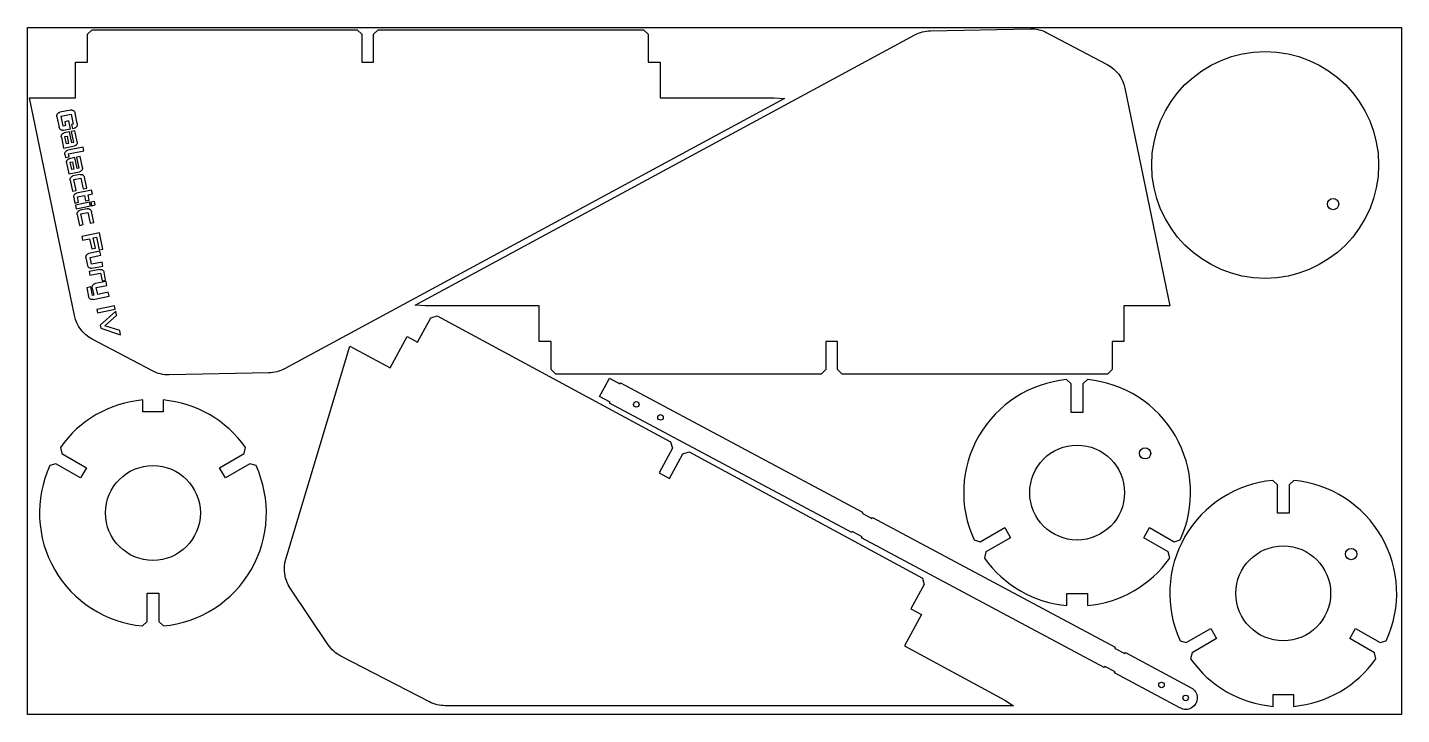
# Model space of a CAD drawing. Extents: x 0 to 600, y -300 to 0.
import ezdxf

# ---------------------------------------------------------------- set-up
doc = ezdxf.new("R2010")
doc.units = 0
doc.header["$MEASUREMENT"] = 0
for name, color, linetype in [('BOARDS', 7, 'CONTINUOUS'), ('HOLES_DIAM_2_5_D_5_2', 5, 'CONTINUOUS'), ('HOLES_DIAM_41_5_D_5_2', 5, 'CONTINUOUS'), ('HOLES_DIAM_5_0_D_5_2', 5, 'CONTINUOUS'), ('INSETS_D_1_0', 3, 'CONTINUOUS'), ('PERIMETER_D_5_2', 5, 'CONTINUOUS')]:
    doc.layers.add(name, color=color, linetype=linetype)

msp = doc.modelspace()

# ---------------------------------------------------------------- linework, layer by layer
at = {"layer": 'BOARDS'}
msp.add_lwpolyline([(0, 0), (600, 0), (600, -300), (0, -300)], close=True, dxfattribs=at)
at = {"layer": 'HOLES_DIAM_2_5_D_5_2'}
for centre in [(265.84, -164.59), (276.42, -170.26), (495.17, -287.09), (505.75, -292.75)]:
    msp.add_circle(centre, 1.21, dxfattribs=at)
at = {"layer": 'HOLES_DIAM_41_5_D_5_2'}
for centre in [(458.35, -203.09), (54.78, -212), (548.35, -247.09)]:
    msp.add_circle(centre, 20.71, dxfattribs=at)
at = {"layer": 'HOLES_DIAM_5_0_D_5_2'}
for centre in [(570.12, -77.13), (488.01, -185.96), (578.01, -229.96)]:
    msp.add_circle(centre, 2.46, dxfattribs=at)
at = {"layer": 'INSETS_D_1_0'}
for p, q in [((12.86, -38.98), (13.81, -43.59)), ((18.79, -36.04), (14.17, -36.99)), ((14.66, -38.73), (19.03, -37.83)), ((15.56, -43.09), (14.66, -38.73)), ((18.09, -40.8), (16.31, -41.17)), ((16.31, -41.17), (16.66, -42.87)), ((18.8, -44.29), (18.09, -40.8)), ((19.03, -37.83), (19.92, -42.2)), ((21.73, -41.96), (20.78, -37.35)), ((14.79, -47.92), (15.77, -52.7)), ((16.66, -42.87), (15.56, -43.09)), ((15.8, -44.91), (18.8, -44.29)), ((18.38, -45.58), (16.01, -46.07)), ((19.36, -50.31), (18.38, -45.58)), ((20.7, -45.1), (19.12, -45.43)), ((19.12, -45.43), (20.09, -50.16)), ((19.92, -42.2), (19.27, -42.33)), ((19.27, -42.33), (19.64, -44.12)), ((19.64, -44.12), (20.42, -43.96)), ((21.69, -49.88), (20.7, -45.1)), ((15.77, -52.7), (20.46, -51.74)), ((24.34, -52.23), (17.56, -53.62)), ((17.94, -55.21), (24.66, -53.82)), ((20.09, -50.16), (19.36, -50.31)), ((24.66, -53.82), (24.34, -52.23)), ((16.34, -55.48), (16.62, -56.81)), ((16.62, -56.81), (18.2, -56.48)), ((17.1, -59.14), (18.08, -63.92)), ((18.2, -56.48), (17.94, -55.21)), ((20.69, -56.8), (18.32, -57.29)), ((21.67, -61.53), (20.69, -56.8)), ((23.01, -56.32), (21.43, -56.65)), ((21.43, -56.65), (22.4, -61.38)), ((24, -61.1), (23.01, -56.32)), ((18.08, -63.92), (22.77, -62.96)), ((23.03, -64.18), (19.87, -64.83)), ((20.24, -66.41), (23.31, -65.78)), ((22.4, -61.38), (21.67, -61.53)), ((23.31, -65.78), (24.28, -70.5)), ((25.86, -70.17), (24.88, -65.4)), ((18.65, -66.69), (19.63, -71.47)), ((19.63, -71.47), (21.22, -71.14)), ((21.22, -71.14), (20.24, -66.41)), ((28, -71.06), (21.43, -72.41)), ((24.28, -70.5), (25.86, -70.17)), ((28.33, -72.65), (28, -71.06)), ((20.21, -74.28), (20.7, -76.66)), ((20.7, -76.66), (22.29, -76.33)), ((21.81, -73.99), (24.87, -73.36)), ((22.29, -76.33), (21.81, -73.99)), ((24.87, -73.36), (25.35, -75.7)), ((25.35, -75.7), (26.94, -75.37)), ((26.45, -73.03), (28.33, -72.65)), ((26.94, -75.37), (26.45, -73.03)), ((21.73, -81.65), (22.71, -86.43)), ((26.11, -79.14), (22.95, -79.79)), ((23.33, -81.37), (26.39, -80.74)), ((24.3, -86.1), (23.33, -81.37)), ((26.39, -80.74), (27.36, -85.46)), ((28.95, -85.14), (27.96, -80.37)), ((22.71, -86.43), (24.3, -86.1)), ((27.36, -85.46), (28.95, -85.14)), ((25.55, -100.62), (26.22, -103.87)), ((31.61, -97.69), (26.84, -98.67)), ((27.32, -100.39), (31.97, -99.43)), ((27.94, -103.38), (27.32, -100.39)), ((31.97, -99.43), (31.61, -97.69)), ((31.56, -105.65), (26.87, -106.62)), ((26.87, -106.62), (27.2, -108.21)), ((27.2, -108.21), (31.84, -107.25)), ((32.59, -102.42), (27.94, -103.38)), ((28.17, -105.15), (32.95, -104.17)), ((31.84, -107.25), (32.55, -110.66)), ((32.95, -104.17), (32.59, -102.42)), ((34.13, -110.33), (33.42, -106.89)), ((27.63, -113.28), (25.87, -113.64)), ((25.87, -113.64), (26.67, -117.51)), ((28.4, -117.02), (27.63, -113.28)), ((28.27, -113.8), (28.91, -116.92)), ((34.3, -110.86), (29.55, -111.84)), ((30.04, -113.56), (34.66, -112.61)), ((30.65, -116.56), (30.04, -113.56)), ((32.55, -110.66), (34.13, -110.33)), ((34.66, -112.61), (34.3, -110.86)), ((28.91, -116.92), (28.4, -117.02)), ((28.62, -118.8), (35.64, -117.35)), ((35.28, -115.61), (30.65, -116.56)), ((35.64, -117.35), (35.28, -115.61))]:
    msp.add_line(p, q, dxfattribs=at)
for points in [[(17.03, -50.79), (16.38, -47.64), (17.33, -47.45), (17.98, -50.6)], [(18.69, -58.86), (19.64, -58.67), (20.29, -61.82), (19.34, -62.01)], [(20.9, -77.63), (21.23, -79.21), (27.46, -77.93), (27.14, -76.35)], [(29.2, -75.92), (27.61, -76.25), (27.93, -77.83), (29.53, -77.51)], [(31.32, -97.15), (32.94, -96.81), (31.46, -89.66), (23.71, -91.25), (24.04, -92.88), (27.11, -92.25), (28.03, -96.7), (29.65, -96.37), (28.73, -91.92), (30.18, -91.62)], [(30.59, -124.66), (38.34, -123.06), (38.02, -121.48), (30.26, -123.08)], [(31.96, -131.33), (40.64, -134.22), (40.26, -132.37), (33.84, -130.24), (38.89, -125.75), (38.51, -123.88), (31.68, -129.97)]]:
    msp.add_lwpolyline(points, close=True, dxfattribs=at)
for points, knots in [([(18.79, -36.04), (18.79, -36.04), (18.79, -36.04), (18.79, -36.04), (18.94, -36.02), (19.09, -36), (19.24, -36.01), (19.38, -36.02), (19.52, -36.06), (19.66, -36.09), (19.66, -36.09), (19.66, -36.09), (19.67, -36.09)], [-0.00011879, -0.00011879, -0.00011879, -0.00011879, 0, 0, 0, 0.04382578, 0.04382578, 0.04382578, 0.08651893, 0.08651893, 0.08651893, 0.08678214, 0.08678214, 0.08678214, 0.08678214]), ([(12.86, -38.98), (12.86, -38.98), (12.86, -38.98), (12.86, -38.98), (12.84, -38.83), (12.82, -38.68), (12.83, -38.53), (12.84, -38.39), (12.88, -38.25), (12.91, -38.11), (12.91, -38.11), (12.91, -38.11), (12.92, -38.11)], [-0.00011879, -0.00011879, -0.00011879, -0.00011879, 0, 0, 0, 0.04382577, 0.04382577, 0.04382577, 0.08651891, 0.08651891, 0.08651891, 0.08678211, 0.08678211, 0.08678211, 0.08678211]), ([(12.92, -38.11), (12.92, -38.1), (12.92, -38.1), (12.92, -38.1), (12.97, -37.97), (13.03, -37.84), (13.11, -37.72), (13.19, -37.59), (13.29, -37.49), (13.39, -37.39), (13.39, -37.39), (13.39, -37.39), (13.39, -37.39)], [-0.00026363, -0.00026363, -0.00026363, -0.00026363, 0, 0, 0, 0.04236674, 0.04236674, 0.04236674, 0.08473361, 0.08473361, 0.08473361, 0.08499723, 0.08499723, 0.08499723, 0.08499723]), ([(13.39, -37.39), (13.39, -37.39), (13.39, -37.39), (13.39, -37.38), (13.5, -37.3), (13.62, -37.2), (13.75, -37.14), (13.88, -37.07), (14.03, -37.03), (14.17, -36.99), (14.17, -36.99), (14.17, -36.99), (14.17, -36.99)], [-0.00026319, -0.00026319, -0.00026319, -0.00026319, 0, 0, 0, 0.04269304, 0.04269304, 0.04269304, 0.08651888, 0.08651888, 0.08651888, 0.08663767, 0.08663767, 0.08663767, 0.08663767]), ([(19.67, -36.09), (19.67, -36.09), (19.67, -36.09), (19.67, -36.09), (19.8, -36.15), (19.93, -36.21), (20.05, -36.29), (20.18, -36.37), (20.28, -36.47), (20.38, -36.57), (20.38, -36.57), (20.38, -36.57), (20.38, -36.57)], [-0.00026363, -0.00026363, -0.00026363, -0.00026363, 0, 0, 0, 0.04236677, 0.04236677, 0.04236677, 0.08473359, 0.08473359, 0.08473359, 0.08499722, 0.08499722, 0.08499722, 0.08499722]), ([(20.38, -36.57), (20.38, -36.57), (20.39, -36.57), (20.39, -36.57), (20.48, -36.68), (20.57, -36.8), (20.63, -36.93), (20.7, -37.06), (20.74, -37.21), (20.78, -37.35), (20.78, -37.35), (20.78, -37.35), (20.78, -37.35)], [-0.0002632, -0.0002632, -0.0002632, -0.0002632, 0, 0, 0, 0.04269313, 0.04269313, 0.04269313, 0.0865189, 0.0865189, 0.0865189, 0.08663769, 0.08663769, 0.08663769, 0.08663769]), ([(21.73, -41.96), (21.73, -41.96), (21.73, -41.96), (21.73, -41.96), (21.75, -42.1), (21.77, -42.25), (21.76, -42.4), (21.75, -42.55), (21.71, -42.69), (21.67, -42.83), (21.67, -42.83), (21.67, -42.83), (21.67, -42.83)], [-0.00011879, -0.00011879, -0.00011879, -0.00011879, 0, 0, 0, 0.04382578, 0.04382578, 0.04382578, 0.08651888, 0.08651888, 0.08651888, 0.08678097, 0.08678097, 0.08678097, 0.08678097]), ([(14.21, -44.37), (14.2, -44.37), (14.2, -44.37), (14.2, -44.37), (14.11, -44.26), (14.02, -44.14), (13.96, -44.01), (13.89, -43.88), (13.85, -43.73), (13.81, -43.59), (13.81, -43.59), (13.81, -43.59), (13.81, -43.59)], [-0.00026208, -0.00026208, -0.00026208, -0.00026208, 0, 0, 0, 0.04269309, 0.04269309, 0.04269309, 0.08651888, 0.08651888, 0.08651888, 0.08663768, 0.08663768, 0.08663768, 0.08663768]), ([(14.92, -44.85), (14.92, -44.85), (14.92, -44.85), (14.92, -44.85), (14.79, -44.79), (14.66, -44.73), (14.53, -44.65), (14.41, -44.57), (14.31, -44.47), (14.21, -44.37), (14.21, -44.37), (14.21, -44.37), (14.21, -44.37)], [-0.00026085, -0.00026085, -0.00026085, -0.00026085, 0, 0, 0, 0.04262356, 0.04262356, 0.04262356, 0.08510013, 0.08510013, 0.08510013, 0.08536276, 0.08536276, 0.08536276, 0.08536276]), ([(14.79, -47.92), (14.77, -47.78), (14.75, -47.64), (14.76, -47.51), (14.76, -47.37), (14.8, -47.24), (14.84, -47.1)], [0.00012332, 0.00012332, 0.00012332, 0.00012332, 0.0428616, 0.0428616, 0.0428616, 0.08466071, 0.08466071, 0.08466071, 0.08466071]), ([(14.84, -47.1), (14.89, -46.98), (14.95, -46.85), (15.02, -46.74), (15.09, -46.63), (15.19, -46.53), (15.28, -46.43)], [0.00025609, 0.00025609, 0.00025609, 0.00025609, 0.04175782, 0.04175782, 0.04175782, 0.08285848, 0.08285848, 0.08285848, 0.08285848]), ([(15.8, -44.91), (15.8, -44.91), (15.8, -44.91), (15.8, -44.91), (15.65, -44.93), (15.51, -44.95), (15.36, -44.94), (15.21, -44.93), (15.07, -44.89), (14.93, -44.85), (14.93, -44.85), (14.93, -44.85), (14.92, -44.85)], [-0.00012252, -0.00012252, -0.00012252, -0.00012252, 0, 0, 0, 0.04384366, 0.04384366, 0.04384366, 0.08670109, 0.08670109, 0.08670109, 0.08696127, 0.08696127, 0.08696127, 0.08696127]), ([(15.28, -46.43), (15.39, -46.35), (15.5, -46.26), (15.61, -46.2), (15.73, -46.14), (15.87, -46.1), (16.01, -46.07)], [0.00026666, 0.00026666, 0.00026666, 0.00026666, 0.04150755, 0.04150755, 0.04150755, 0.08409536, 0.08409536, 0.08409536, 0.08409536]), ([(21.2, -43.56), (21.2, -43.56), (21.2, -43.56), (21.2, -43.56), (21.09, -43.65), (20.97, -43.74), (20.84, -43.81), (20.71, -43.88), (20.56, -43.92), (20.42, -43.96), (20.42, -43.96), (20.42, -43.96), (20.42, -43.96)], [-0.00026019, -0.00026019, -0.00026019, -0.00026019, 0, 0, 0, 0.04285754, 0.04285754, 0.04285754, 0.08670114, 0.08670114, 0.08670114, 0.08682366, 0.08682366, 0.08682366, 0.08682366]), ([(21.67, -42.83), (21.67, -42.83), (21.67, -42.83), (21.67, -42.84), (21.62, -42.97), (21.56, -43.1), (21.48, -43.22), (21.4, -43.35), (21.3, -43.45), (21.2, -43.56), (21.2, -43.56), (21.2, -43.56), (21.2, -43.56)], [-0.00026264, -0.00026264, -0.00026264, -0.00026264, 0, 0, 0, 0.04247664, 0.04247664, 0.04247664, 0.08510011, 0.08510011, 0.08510011, 0.08536097, 0.08536097, 0.08536097, 0.08536097]), ([(16.4, -54.66), (16.45, -54.54), (16.5, -54.41), (16.58, -54.3), (16.65, -54.19), (16.74, -54.09), (16.84, -53.99)], [0.0002604, 0.0002604, 0.0002604, 0.0002604, 0.04153913, 0.04153913, 0.04153913, 0.08281792, 0.08281792, 0.08281792, 0.08281792]), ([(16.84, -53.99), (16.95, -53.9), (17.05, -53.82), (17.17, -53.76), (17.29, -53.69), (17.43, -53.66), (17.56, -53.62)], [0.00025955, 0.00025955, 0.00025955, 0.00025955, 0.04167242, 0.04167242, 0.04167242, 0.08427425, 0.08427425, 0.08427425, 0.08427425]), ([(21.19, -51.37), (21.08, -51.46), (20.97, -51.54), (20.85, -51.6), (20.73, -51.66), (20.6, -51.7), (20.46, -51.74)], [0.00024722, 0.00024722, 0.00024722, 0.00024722, 0.04201939, 0.04201939, 0.04201939, 0.08404784, 0.08404784, 0.08404784, 0.08404784]), ([(21.64, -50.7), (21.59, -50.83), (21.53, -50.96), (21.46, -51.06), (21.39, -51.17), (21.29, -51.27), (21.19, -51.37)], [0.00027852, 0.00027852, 0.00027852, 0.00027852, 0.04134414, 0.04134414, 0.04134414, 0.0829305, 0.0829305, 0.0829305, 0.0829305]), ([(21.69, -49.88), (21.71, -50.03), (21.73, -50.17), (21.72, -50.31), (21.71, -50.44), (21.68, -50.57), (21.64, -50.7)], [0.00011259, 0.00011259, 0.00011259, 0.00011259, 0.04353272, 0.04353272, 0.04353272, 0.08501796, 0.08501796, 0.08501796, 0.08501796]), ([(16.34, -55.48), (16.32, -55.33), (16.3, -55.19), (16.31, -55.06), (16.32, -54.93), (16.36, -54.8), (16.4, -54.66)], [0.00012206, 0.00012206, 0.00012206, 0.00012206, 0.0427239, 0.0427239, 0.0427239, 0.08413677, 0.08413677, 0.08413677, 0.08413677]), ([(17.1, -59.14), (17.08, -59), (17.06, -58.86), (17.07, -58.73), (17.07, -58.59), (17.11, -58.46), (17.15, -58.32)], [0.00012332, 0.00012332, 0.00012332, 0.00012332, 0.04286184, 0.04286184, 0.04286184, 0.08466083, 0.08466083, 0.08466083, 0.08466083]), ([(17.15, -58.32), (17.2, -58.2), (17.26, -58.07), (17.33, -57.96), (17.4, -57.85), (17.5, -57.75), (17.59, -57.65)], [0.0002561, 0.0002561, 0.0002561, 0.0002561, 0.04175763, 0.04175763, 0.04175763, 0.08285828, 0.08285828, 0.08285828, 0.08285828]), ([(17.59, -57.65), (17.7, -57.57), (17.81, -57.48), (17.92, -57.42), (18.04, -57.36), (18.18, -57.32), (18.32, -57.29)], [0.00026667, 0.00026667, 0.00026667, 0.00026667, 0.0415075, 0.0415075, 0.0415075, 0.08409532, 0.08409532, 0.08409532, 0.08409532]), ([(18.65, -66.69), (18.63, -66.54), (18.61, -66.4), (18.62, -66.27), (18.63, -66.14), (18.67, -66.01), (18.7, -65.87)], [0.00012206, 0.00012206, 0.00012206, 0.00012206, 0.04272401, 0.04272401, 0.04272401, 0.08413688, 0.08413688, 0.08413688, 0.08413688]), ([(18.7, -65.87), (18.76, -65.74), (18.81, -65.62), (18.88, -65.51), (18.96, -65.4), (19.05, -65.3), (19.15, -65.2)], [0.0002604, 0.0002604, 0.0002604, 0.0002604, 0.04153903, 0.04153903, 0.04153903, 0.08281776, 0.08281776, 0.08281776, 0.08281776]), ([(19.15, -65.2), (19.25, -65.11), (19.36, -65.03), (19.48, -64.97), (19.6, -64.9), (19.73, -64.87), (19.87, -64.83)], [0.00025955, 0.00025955, 0.00025955, 0.00025955, 0.04167242, 0.04167242, 0.04167242, 0.08427426, 0.08427426, 0.08427426, 0.08427426]), ([(23.5, -62.59), (23.39, -62.68), (23.28, -62.76), (23.16, -62.82), (23.04, -62.88), (22.91, -62.92), (22.77, -62.96)], [0.00024724, 0.00024724, 0.00024724, 0.00024724, 0.04201929, 0.04201929, 0.04201929, 0.08404775, 0.08404775, 0.08404775, 0.08404775]), ([(23.03, -64.18), (23.17, -64.16), (23.31, -64.14), (23.44, -64.15), (23.57, -64.16), (23.7, -64.2), (23.84, -64.23)], [0.00012205, 0.00012205, 0.00012205, 0.00012205, 0.04272381, 0.04272381, 0.04272381, 0.08413684, 0.08413684, 0.08413684, 0.08413684]), ([(23.95, -61.92), (23.9, -62.05), (23.84, -62.18), (23.77, -62.29), (23.7, -62.4), (23.6, -62.49), (23.5, -62.59)], [0.00027852, 0.00027852, 0.00027852, 0.00027852, 0.04134414, 0.04134414, 0.04134414, 0.08293062, 0.08293062, 0.08293062, 0.08293062]), ([(23.84, -64.23), (23.97, -64.29), (24.09, -64.34), (24.2, -64.41), (24.31, -64.49), (24.41, -64.58), (24.51, -64.68)], [0.00026038, 0.00026038, 0.00026038, 0.00026038, 0.04153913, 0.04153913, 0.04153913, 0.08281779, 0.08281779, 0.08281779, 0.08281779]), ([(24, -61.1), (24.02, -61.25), (24.04, -61.39), (24.03, -61.53), (24.02, -61.66), (23.99, -61.79), (23.95, -61.92)], [0.00011259, 0.00011259, 0.00011259, 0.00011259, 0.0435326, 0.0435326, 0.0435326, 0.08501773, 0.08501773, 0.08501773, 0.08501773]), ([(24.51, -64.68), (24.6, -64.78), (24.69, -64.89), (24.75, -65.01), (24.81, -65.13), (24.84, -65.26), (24.88, -65.4)], [0.00025955, 0.00025955, 0.00025955, 0.00025955, 0.04167242, 0.04167242, 0.04167242, 0.08427437, 0.08427437, 0.08427437, 0.08427437]), ([(20.21, -74.28), (20.19, -74.14), (20.17, -73.99), (20.18, -73.86), (20.19, -73.73), (20.23, -73.59), (20.26, -73.46)], [0.00011626, 0.00011626, 0.00011626, 0.00011626, 0.04355035, 0.04355035, 0.04355035, 0.08521162, 0.08521162, 0.08521162, 0.08521162]), ([(20.26, -73.46), (20.32, -73.33), (20.37, -73.2), (20.45, -73.09), (20.52, -72.98), (20.61, -72.89), (20.71, -72.78)], [0.00026671, 0.00026671, 0.00026671, 0.00026671, 0.04153903, 0.04153903, 0.04153903, 0.08281776, 0.08281776, 0.08281776, 0.08281776]), ([(20.71, -72.78), (20.82, -72.7), (20.92, -72.61), (21.04, -72.55), (21.16, -72.49), (21.3, -72.45), (21.43, -72.41)], [0.00025955, 0.00025955, 0.00025955, 0.00025955, 0.04167242, 0.04167242, 0.04167242, 0.08427426, 0.08427426, 0.08427426, 0.08427426]), ([(21.73, -81.65), (21.71, -81.51), (21.69, -81.37), (21.7, -81.23), (21.71, -81.1), (21.75, -80.97), (21.78, -80.84)], [0.00012207, 0.00012207, 0.00012207, 0.00012207, 0.04272354, 0.04272354, 0.04272354, 0.08413663, 0.08413663, 0.08413663, 0.08413663]), ([(21.78, -80.84), (21.84, -80.71), (21.89, -80.58), (21.97, -80.47), (22.04, -80.36), (22.13, -80.26), (22.23, -80.16)], [0.0002604, 0.0002604, 0.0002604, 0.0002604, 0.04153922, 0.04153922, 0.04153922, 0.08281797, 0.08281797, 0.08281797, 0.08281797]), ([(22.23, -80.16), (22.34, -80.08), (22.44, -79.99), (22.56, -79.93), (22.68, -79.87), (22.81, -79.83), (22.95, -79.79)], [0.00025953, 0.00025953, 0.00025953, 0.00025953, 0.04167252, 0.04167252, 0.04167252, 0.08427432, 0.08427432, 0.08427432, 0.08427432]), ([(26.11, -79.14), (26.25, -79.12), (26.39, -79.1), (26.52, -79.11), (26.65, -79.12), (26.79, -79.16), (26.92, -79.2)], [0.00012207, 0.00012207, 0.00012207, 0.00012207, 0.04272384, 0.04272384, 0.04272384, 0.08413663, 0.08413663, 0.08413663, 0.08413663]), ([(26.92, -79.2), (27.05, -79.25), (27.17, -79.31), (27.28, -79.38), (27.39, -79.45), (27.49, -79.54), (27.59, -79.64)], [0.00026044, 0.00026044, 0.00026044, 0.00026044, 0.04153942, 0.04153942, 0.04153942, 0.08281788, 0.08281788, 0.08281788, 0.08281788]), ([(27.59, -79.64), (27.68, -79.75), (27.77, -79.86), (27.83, -79.97), (27.89, -80.09), (27.93, -80.23), (27.96, -80.37)], [0.00025957, 0.00025957, 0.00025957, 0.00025957, 0.04167264, 0.04167264, 0.04167264, 0.08427411, 0.08427411, 0.08427411, 0.08427411]), ([(25.55, -100.62), (25.55, -100.62), (25.55, -100.62), (25.55, -100.62), (25.53, -100.48), (25.51, -100.33), (25.52, -100.18), (25.53, -100.04), (25.57, -99.9), (25.61, -99.76), (25.61, -99.76), (25.61, -99.76), (25.61, -99.76)], [-0.00012332, -0.00012332, -0.00012332, -0.00012332, 0, 0, 0, 0.04286113, 0.04286113, 0.04286113, 0.08491607, 0.08491607, 0.08491607, 0.08517155, 0.08517155, 0.08517155, 0.08517155]), ([(25.61, -99.76), (25.61, -99.76), (25.61, -99.76), (25.61, -99.76), (25.66, -99.63), (25.72, -99.5), (25.8, -99.38), (25.88, -99.26), (25.98, -99.16), (26.07, -99.06), (26.07, -99.06), (26.07, -99.06), (26.07, -99.06)], [-0.00025606, -0.00025606, -0.00025606, -0.00025606, 0, 0, 0, 0.04175801, 0.04175801, 0.04175801, 0.08312575, 0.08312575, 0.08312575, 0.08339293, 0.08339293, 0.08339293, 0.08339293]), ([(26.07, -99.06), (26.07, -99.06), (26.08, -99.05), (26.08, -99.05), (26.19, -98.97), (26.3, -98.88), (26.42, -98.81), (26.56, -98.75), (26.7, -98.71), (26.84, -98.67), (26.84, -98.67), (26.84, -98.67), (26.84, -98.67)], [-0.00026661, -0.00026661, -0.00026661, -0.00026661, 0, 0, 0, 0.04150759, 0.04150759, 0.04150759, 0.08421361, 0.08421361, 0.08421361, 0.08433182, 0.08433182, 0.08433182, 0.08433182]), ([(26.61, -104.64), (26.61, -104.64), (26.61, -104.64), (26.61, -104.64), (26.52, -104.53), (26.43, -104.42), (26.37, -104.29), (26.3, -104.15), (26.26, -104.01), (26.22, -103.87), (26.22, -103.87), (26.22, -103.87), (26.22, -103.87)], [-0.00026699, -0.00026699, -0.00026699, -0.00026699, 0, 0, 0, 0.04192715, 0.04192715, 0.04192715, 0.08547726, 0.08547726, 0.08547726, 0.08559351, 0.08559351, 0.08559351, 0.08559351]), ([(27.32, -105.1), (27.32, -105.1), (27.32, -105.1), (27.32, -105.1), (27.19, -105.04), (27.06, -104.99), (26.94, -104.91), (26.82, -104.84), (26.72, -104.74), (26.62, -104.64), (26.62, -104.64), (26.61, -104.64), (26.61, -104.64)], [-0.00026326, -0.00026326, -0.00026326, -0.00026326, 0, 0, 0, 0.04128264, 0.04128264, 0.04128264, 0.08271292, 0.08271292, 0.08271292, 0.08298063, 0.08298063, 0.08298063, 0.08298063]), ([(28.17, -105.15), (28.17, -105.15), (28.17, -105.15), (28.17, -105.15), (28.03, -105.17), (27.88, -105.19), (27.74, -105.18), (27.59, -105.17), (27.46, -105.14), (27.32, -105.1), (27.32, -105.1), (27.32, -105.1), (27.32, -105.1)], [-0.00011825, -0.00011825, -0.00011825, -0.00011825, 0, 0, 0, 0.04270607, 0.04270607, 0.04270607, 0.08421348, 0.08421348, 0.08421348, 0.08447612, 0.08447612, 0.08447612, 0.08447612]), ([(31.56, -105.65), (31.71, -105.63), (31.85, -105.61), (31.98, -105.62), (32.11, -105.63), (32.24, -105.67), (32.38, -105.71)], [0.00012207, 0.00012207, 0.00012207, 0.00012207, 0.04272384, 0.04272384, 0.04272384, 0.08413271, 0.08413271, 0.08413271, 0.08413271]), ([(32.38, -105.71), (32.51, -105.76), (32.63, -105.82), (32.74, -105.89), (32.85, -105.96), (32.95, -106.06), (33.05, -106.16)], [0.00026431, 0.00026431, 0.00026431, 0.00026431, 0.0416254, 0.0416254, 0.0416254, 0.08323741, 0.08323741, 0.08323741, 0.08323741]), ([(33.05, -106.16), (33.14, -106.27), (33.23, -106.37), (33.29, -106.49), (33.35, -106.61), (33.39, -106.75), (33.42, -106.89)], [0.00025443, 0.00025443, 0.00025443, 0.00025443, 0.04205451, 0.04205451, 0.04205451, 0.08479326, 0.08479326, 0.08479326, 0.08479326]), ([(28.27, -113.8), (28.27, -113.8), (28.27, -113.8), (28.27, -113.8), (28.25, -113.66), (28.22, -113.51), (28.23, -113.36), (28.24, -113.22), (28.28, -113.08), (28.32, -112.94), (28.32, -112.94), (28.32, -112.94), (28.32, -112.94)], [-0.0001207, -0.0001207, -0.0001207, -0.0001207, 0, 0, 0, 0.04298193, 0.04298193, 0.04298193, 0.08525749, 0.08525749, 0.08525749, 0.08551876, 0.08551876, 0.08551876, 0.08551876]), ([(28.32, -112.94), (28.32, -112.94), (28.32, -112.94), (28.32, -112.93), (28.37, -112.8), (28.42, -112.67), (28.5, -112.55), (28.58, -112.43), (28.68, -112.33), (28.78, -112.23), (28.78, -112.23), (28.78, -112.22), (28.79, -112.22)], [-0.00026135, -0.00026135, -0.00026135, -0.00026135, 0, 0, 0, 0.04200236, 0.04200236, 0.04200236, 0.08400472, 0.08400472, 0.08400472, 0.08426006, 0.08426006, 0.08426006, 0.08426006]), ([(28.79, -112.22), (28.79, -112.22), (28.79, -112.22), (28.79, -112.22), (28.9, -112.14), (29.01, -112.05), (29.14, -111.98), (29.27, -111.92), (29.41, -111.88), (29.55, -111.84), (29.55, -111.84), (29.55, -111.84), (29.55, -111.84)], [-0.00025523, -0.00025523, -0.00025523, -0.00025523, 0, 0, 0, 0.04201944, 0.04201944, 0.04201944, 0.08417436, 0.08417436, 0.08417436, 0.0843009, 0.0843009, 0.0843009, 0.0843009]), ([(27.06, -118.29), (27.06, -118.29), (27.06, -118.28), (27.06, -118.28), (26.97, -118.17), (26.88, -118.06), (26.81, -117.93), (26.75, -117.8), (26.71, -117.65), (26.67, -117.51), (26.67, -117.51), (26.67, -117.51), (26.67, -117.51)], [-0.0002542, -0.0002542, -0.0002542, -0.0002542, 0, 0, 0, 0.04227513, 0.04227513, 0.04227513, 0.08525753, 0.08525753, 0.08525753, 0.08537822, 0.08537822, 0.08537822, 0.08537822]), ([(27.76, -118.75), (27.76, -118.75), (27.76, -118.75), (27.76, -118.75), (27.63, -118.7), (27.5, -118.64), (27.38, -118.57), (27.26, -118.49), (27.16, -118.39), (27.06, -118.29), (27.06, -118.29), (27.06, -118.29), (27.06, -118.29)], [-0.00028129, -0.00028129, -0.00028129, -0.00028129, 0, 0, 0, 0.04108788, 0.04108788, 0.04108788, 0.08281127, 0.08281127, 0.08281127, 0.08306555, 0.08306555, 0.08306555, 0.08306555]), ([(28.62, -118.8), (28.62, -118.8), (28.62, -118.8), (28.62, -118.8), (28.47, -118.82), (28.33, -118.84), (28.18, -118.83), (28.04, -118.82), (27.9, -118.79), (27.76, -118.75), (27.76, -118.75), (27.76, -118.75), (27.76, -118.75)], [-0.00010894, -0.00010894, -0.00010894, -0.00010894, 0, 0, 0, 0.04351576, 0.04351576, 0.04351576, 0.08511887, 0.08511887, 0.08511887, 0.08540006, 0.08540006, 0.08540006, 0.08540006])]:
    msp.add_open_spline(points, degree=3, knots=knots, dxfattribs=at)
at = {"layer": 'PERIMETER_D_5_2'}
for points in [[(28.18, -0.96), (144.02, -0.96), (146.04, -2.98), (146.04, -15.21), (151.16, -15.21), (151.16, -2.98), (153.18, -0.96), (269.02, -0.96), (271.04, -2.98), (271.04, -15.21), (276.24, -15.21), (276.24, -30.71), (326, -30.71), (330.52, -31.05), (112.22, -149.06, -0.119551), (105.36, -150.86), (61.87, -151.71, -0.126983), (54.56, -149.98), (28.24, -136.09, -0.224178), (20.53, -125.82), (0.95, -30.71), (20.96, -30.71), (20.96, -15.21), (26.16, -15.21), (26.16, -2.98)], [(346.56, -151.31), (230.72, -151.31), (228.7, -149.28), (228.7, -137.06), (223.5, -137.06), (223.5, -121.56), (173.74, -121.56), (169.22, -121.21), (387.52, -3.21, -0.119551), (394.38, -1.4), (437.87, -0.55, -0.126983), (445.18, -2.29), (471.5, -16.17, -0.224178), (479.21, -26.44), (498.79, -121.56), (478.78, -121.56), (478.78, -137.06), (473.58, -137.06), (473.58, -149.28), (471.56, -151.31), (355.72, -151.31), (353.7, -149.28), (353.7, -137.06), (348.58, -137.06), (348.58, -149.28)], [(131.26, -269.53), (114.72, -244.8, -0.224178), (112.82, -232.1), (140.82, -139.12), (158.42, -148.64), (165.79, -135), (170.36, -137.47), (176.18, -126.72), (178.92, -125.9), (280.82, -180.98), (281.64, -183.72), (275.82, -194.48), (280.33, -196.91), (286.14, -186.16), (288.88, -185.34), (390.78, -240.42), (391.6, -243.16), (385.79, -253.92), (390.36, -256.39), (382.99, -270.03), (426.77, -293.69), (430.58, -296.14), (182.43, -296.14, -0.119551), (175.54, -294.47), (136.87, -274.54, -0.126983)], [(254.16, -164.08), (254.4, -163.64), (249.81, -161.19), (251.95, -157.19), (254.09, -153.18), (258.67, -155.63), (258.91, -155.19), (364.65, -211.67), (364.41, -212.11), (368.75, -214.43), (368.99, -213.99), (474.91, -270.57), (474.67, -271.01), (479.19, -273.42), (479.42, -272.98), (508.12, -288.31, -1.009966), (503.29, -297.15, -0.00496), (503.2, -297.11), (474.67, -281.87), (474.91, -281.43), (470.39, -279.02), (470.16, -279.46), (364.24, -222.88), (364.48, -222.44), (360.14, -220.12), (359.9, -220.56)], [(462.81, -252.43, 0.219546), (498.78, -231.72), (498.16, -229.03), (487.42, -222.83), (489.97, -218.39), (500.72, -224.6), (503.36, -223.79, 0.517189), (462.93, -153.76), (460.91, -155.64), (460.91, -168.05), (455.79, -168.05), (455.79, -155.64), (453.77, -153.76, 0.517189), (413.34, -223.79), (415.98, -224.6), (426.72, -218.39), (429.28, -222.83), (418.54, -229.03), (417.92, -231.72, 0.219546), (453.89, -252.43), (453.89, -247.22), (462.81, -247.22)], [(59.36, -261.33, 0.517189), (99.79, -191.3), (97.15, -190.49), (86.4, -196.7), (83.84, -192.27), (94.59, -186.06), (95.21, -183.37, 0.219546), (59.24, -162.66), (59.24, -167.87), (50.32, -167.87), (50.32, -162.66, 0.219546), (14.35, -183.37), (14.96, -186.06), (25.71, -192.27), (23.15, -196.7), (12.41, -190.49), (9.77, -191.3, 0.517189), (50.2, -261.33), (52.22, -259.45), (52.22, -247.04), (57.34, -247.04), (57.34, -259.45)], [(588.78, -275.72), (588.16, -273.03), (577.42, -266.83), (579.97, -262.39), (590.72, -268.6), (593.36, -267.79, 0.517189), (552.93, -197.76), (550.91, -199.64), (550.91, -212.05), (545.79, -212.05), (545.79, -199.64), (543.77, -197.76, 0.517189), (503.34, -267.79), (505.98, -268.6), (516.72, -262.39), (519.28, -266.83), (508.54, -273.03), (507.92, -275.72, 0.219546), (543.89, -296.43), (543.89, -291.22), (552.81, -291.22), (552.81, -296.43, 0.219546)]]:
    msp.add_lwpolyline(points, format="xyb", close=True, dxfattribs=at)
msp.add_circle((540.46, -60), 49.54, dxfattribs=at)

doc.saveas('drawing.dxf')
